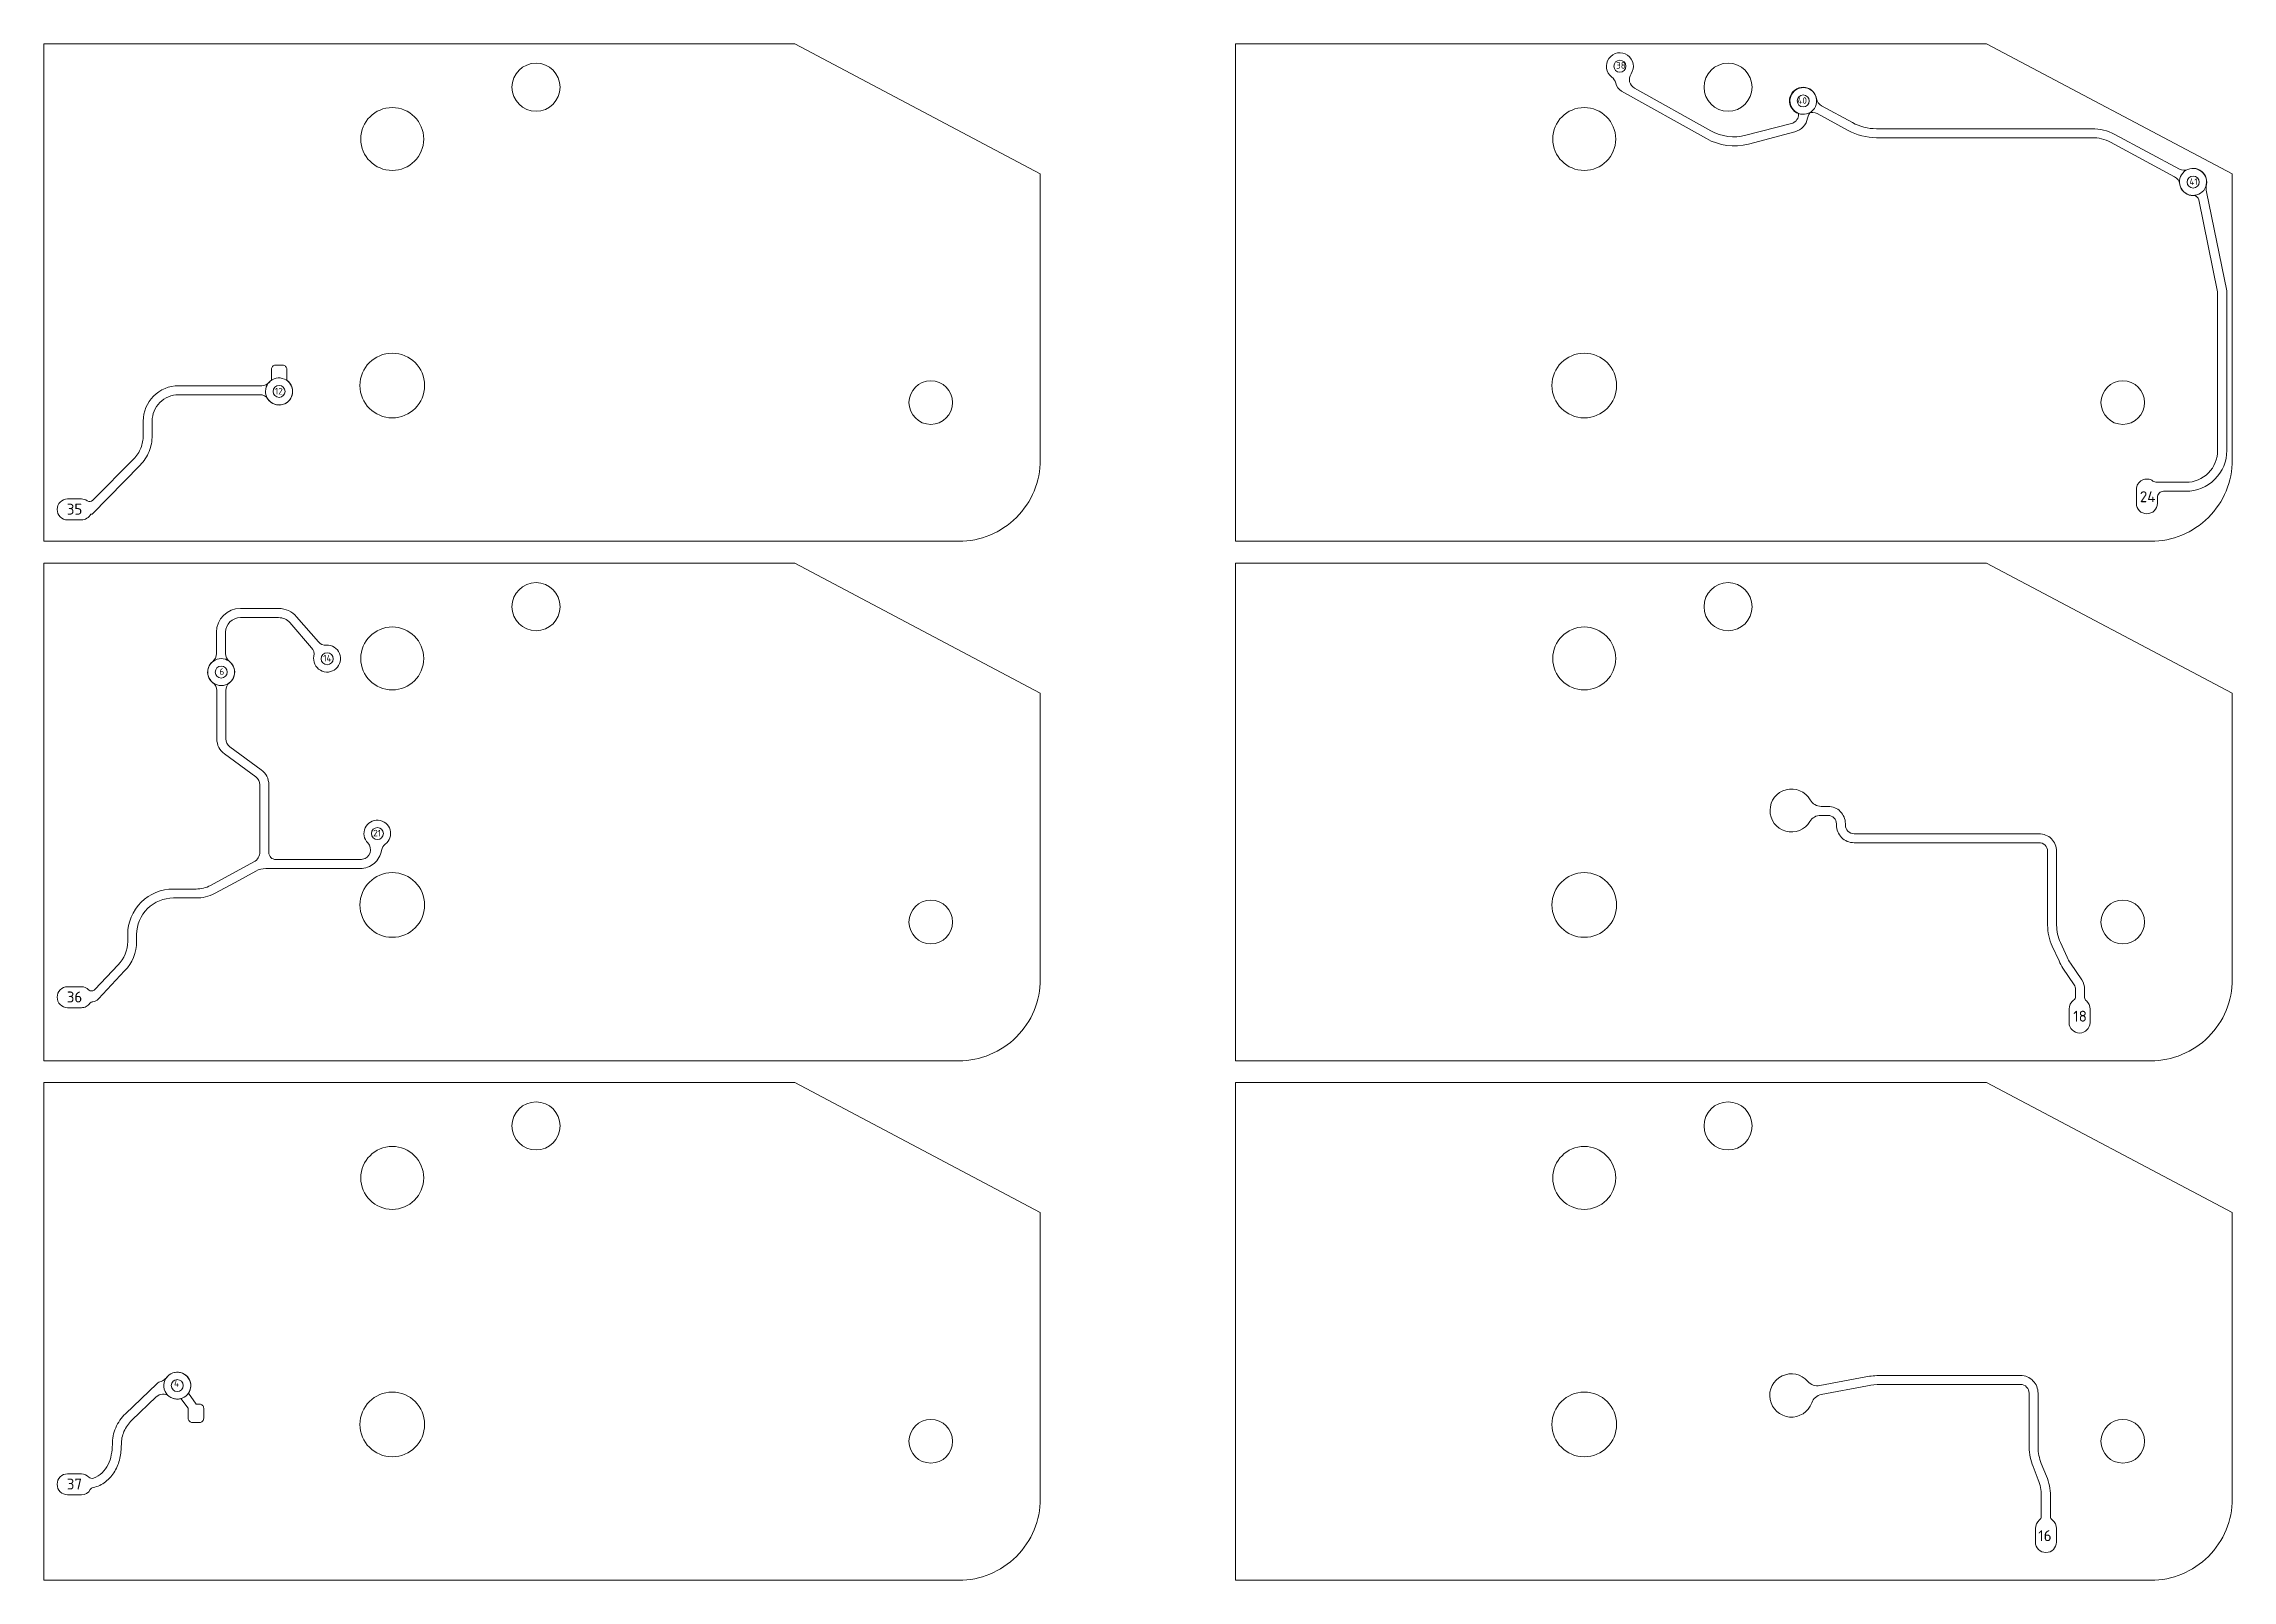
# Model space of a CAD drawing. Header units: millimetres. Extents: x 613 to 713, y -53 to 166.
# Drawn here: x 613.1 to 713.3, y 96.1 to 166.4 of the extents above; entities that cross this region are included whole.
import ezdxf

# ---------------------------------------------------------------- set-up
doc = ezdxf.new("R2010")
doc.units = ezdxf.units.MM
for name, color, linetype, lineweight in [('DXF_1_BOARD', 6, 'Continuous', 0), ('DXF_2_RUTE_TOP', 1, 'Continuous', 0), ('DXF_3_RUTE BOTTOM', 5, 'Continuous', 0), ('DXF_4_PIN_NR', 7, 'Continuous', 0), ('DXF_HOLE', 6, 'Continuous', 0)]:
    doc.layers.add(name, color=color, linetype=linetype, lineweight=lineweight)
doc.styles.add('Default', font='')
doc.styles.get('Default').set_extended_font_data('ISOCPEUR')

msp = doc.modelspace()

# ---------------------------------------------------------------- linework, layer by layer
at = {"layer": 'DXF_1_BOARD'}
for points in [[(655.03, 143.68, 0.414214), (658.76, 147.41), (658.76, 160.5), (647.52, 166.45), (613.15, 166.45), (613.15, 143.68)], [(709.59, 143.68, 0.414214), (713.32, 147.41), (713.32, 160.5), (702.07, 166.45), (667.7, 166.45), (667.7, 143.68)], [(655.03, 119.91, 0.414214), (658.76, 123.64), (658.76, 136.73), (647.52, 142.68), (613.15, 142.68), (613.15, 119.91)], [(709.59, 119.91, 0.414214), (713.32, 123.64), (713.32, 136.73), (702.07, 142.68), (667.7, 142.68), (667.7, 119.91)], [(655.03, 96.14, 0.414214), (658.76, 99.87), (658.76, 112.97), (647.52, 118.91), (613.15, 118.91), (613.15, 96.14)], [(709.59, 96.14, 0.414214), (713.32, 99.87), (713.32, 112.97), (702.07, 118.91), (667.7, 118.91), (667.7, 96.14)]]:
    msp.add_lwpolyline(points, format="xyb", close=True, dxfattribs=at)
at = {"layer": 'DXF_2_RUTE_TOP'}
for points in [[(684.92, 164.92, -2.345443), (685.8, 165.07, 0.441726), (685.96, 164.42), (689.45, 162.47, 0.192856), (691.06, 162.26), (693.14, 162.8, 0.288417), (693.47, 163.15), (693.47, 163.24), (693.47, 163.25, -3.983675), (694.05, 163.34, 0.19408), (693.88, 163.05, -0.297581), (693.3, 162.42), (691.17, 161.86, -0.192856), (689.25, 162.11), (685.36, 164.28, -0.223965), (685.1, 164.65, 0.188957)], [(709.86, 146.38), (711.2, 146.38, 0.414214), (712.65, 147.84), (712.65, 155.1), (711.79, 159.31, 0.365835), (711.55, 159.5), (711.54, 159.5, -2.817054), (712.14, 160.01, 0.097179), (712.14, 159.67), (713.07, 155.15), (713.07, 147.84, -0.414214), (711.2, 145.97), (710.17, 145.97, 0.414214), (709.89, 145.69), (709.89, 145.42, -1), (708.93, 145.42), (708.93, 146.05, -0.614971), (709.69, 146.44, 0.16)], [(623.57, 151.05), (623.57, 151.08), (623.57, 151.55, -0.414214), (623.75, 151.74), (624.09, 151.74, -0.414214), (624.27, 151.55), (624.27, 151.08), (624.27, 151.05, -3.236673)], [(621.64, 138.19, -2.91009), (620.88, 138.18, 0.229481), (621.05, 138.54), (621.05, 139.52, -0.412389), (622.15, 140.61), (623.9, 140.61, -0.216973), (624.72, 140.23), (625.72, 139.08, 0.230455), (626.08, 138.93, -2.910151), (625.51, 138.43, 0.231944), (625.41, 138.81), (624.41, 139.96, 0.216973), (623.9, 140.19), (622.15, 140.19, 0.412386), (621.47, 139.52), (621.47, 138.54, 0.232911)], [(619.28, 104.43, -4.165827), (619.77, 104.7), (620.13, 104.2), (620.28, 104.2, -0.414214), (620.47, 104.01), (620.47, 103.55, -0.414214), (620.28, 103.36), (619.95, 103.36, -0.414214), (619.76, 103.55), (619.76, 104.01), (619.43, 104.46, -0.065368)]]:
    msp.add_lwpolyline(points, format="xyb", close=True, dxfattribs=at)
at = {"layer": 'DXF_3_RUTE BOTTOM'}
for points in [[(710.68, 160.36), (707.75, 161.94, 0.1235), (706.89, 162.15), (697.03, 162.15, -0.125107), (695.74, 162.48), (694.32, 163.25, 0.2312), (693.93, 163.27, -2.910165), (694.29, 163.93, 0.2312), (694.52, 163.61), (695.93, 162.84, 0.125107), (697.03, 162.56), (706.89, 162.56, -0.1235), (707.94, 162.3), (710.91, 160.71, 0.224043), (711.29, 160.69, -2.908827), (710.92, 160.03, 0.23823)], [(615.4, 145.56), (617.27, 147.45, 0.096518), (617.59, 147.95, 0.096186), (617.7, 148.52), (617.7, 149.18, -0.414214), (619.32, 150.8), (623.13, 150.8, 0.21213), (623.46, 150.95, -2.900932), (623.41, 150.19, 0.249392), (623.03, 150.39), (619.32, 150.39, 0.414214), (618.11, 149.18), (618.11, 148.52, -0.096484), (617.97, 147.79, -0.096223), (617.56, 147.17), (615.36, 144.93), (615.3, 144.93, -0.289064), (614.87, 144.66), (614.24, 144.66, -1), (614.24, 145.62), (614.87, 145.62, -0.152224), (615.14, 145.54, 0.364032)], [(615.26, 122.54, -0.111843), (615.09, 122.39, -0.120294), (614.87, 122.34), (614.24, 122.34, -1), (614.24, 123.3), (614.87, 123.3, -0.194573), (615.2, 123.16, 0.418773), (615.49, 123.17), (616.55, 124.3, 0.195597), (616.99, 125.37), (616.99, 125.69, -0.414214), (619.08, 127.77), (620.12, 127.77, 0.112831), (620.78, 127.93), (622.77, 129.01, 0.274127), (623.04, 129.47), (623.04, 132.54, 0.239716), (622.86, 132.9), (621.42, 133.95, -0.239716), (621.07, 134.64), (621.07, 136.85, 0.233667), (620.89, 137.21, -2.910002), (621.65, 137.21, 0.228718), (621.48, 136.86), (621.48, 134.64, 0.239716), (621.66, 134.28), (623.1, 133.23, -0.239716), (623.45, 132.54), (623.45, 129.44, 0.414214), (623.77, 129.12), (627.63, 129.12), (627.69, 129.12), (627.74, 129.13, 0.596792), (627.98, 129.88, -2.673934), (628.78, 129.82, 0.190599), (628.61, 129.54, -0.168427), (628.27, 128.94, -0.18127), (627.63, 128.71), (623.31, 128.71, 0.125798), (622.86, 128.59), (621.91, 128.07), (620.97, 127.56, -0.11365), (620.12, 127.36), (619.08, 127.36, 0.414214), (617.4, 125.69), (617.4, 125.37, -0.195328), (616.85, 124.02), (615.65, 122.74, -0.180649), (615.4, 122.61, 0.208341)], [(706.64, 122.65, -0.223067), (706.81, 122.28), (706.81, 121.66, -1), (705.85, 121.66), (705.85, 122.28, -0.249787), (706.06, 122.68, 0.249787), (706.15, 122.85), (706.15, 123.17, 0.149435), (706.08, 123.39), (705.57, 124.15, -0.040413), (705.39, 124.48), (705.08, 125.15, -0.108368), (704.87, 126.12), (704.87, 129.5, 0.414214), (704.47, 129.89), (696.01, 129.89, -0.414214), (695.2, 130.7), (695.2, 130.76, 0.414214), (694.82, 131.14), (694.48, 131.14, 0.262603), (693.99, 130.86, -3.704847), (694, 131.85, 0.271339), (694.51, 131.55), (694.82, 131.55, -0.414214), (695.61, 130.76), (695.61, 130.7, 0.414214), (696.01, 130.3), (704.47, 130.3, -0.414214), (705.28, 129.5), (705.28, 126.12, 0.108368), (705.45, 125.32), (705.76, 124.65, 0.040413), (705.91, 124.38), (706.43, 123.62, -0.149435), (706.56, 123.17), (706.56, 122.8, 0.223067)], [(615.28, 100.29, -0.267377), (614.87, 100.05), (614.24, 100.05, -1), (614.24, 101.01), (614.87, 101.01, -0.201736), (615.21, 100.86, 0.290786), (615.42, 100.81, 0.106695), (615.82, 101.06, 0.08662), (616.1, 101.43, 0.072084), (616.24, 101.88, 0.044153), (616.29, 102.35, -0.101783), (616.44, 103.12, -0.101927), (616.89, 103.76), (618.32, 105.13, -0.124214), (618.52, 105.24, 0.17087), (618.76, 105.41, -2.478863), (618.88, 104.56, 0.372185), (618.3, 104.53), (617.18, 103.46, 0.101763), (616.82, 102.95, 0.101946), (616.7, 102.35, -0.054142), (616.63, 101.72, -0.08034), (616.4, 101.13, -0.092685), (615.98, 100.65, -0.109869), (615.41, 100.38, 0.20758)], [(705.08, 98.9, -0.237122), (705.27, 98.51), (705.27, 97.89, -1), (704.31, 97.89), (704.31, 98.51, -0.236157), (704.5, 98.9, 0.236157), (704.58, 99.06), (704.58, 100.01, 0.097737), (704.44, 100.74), (704.2, 101.34, -0.097737), (704.02, 102.22), (704.02, 104.7, 0.414214), (703.63, 105.1), (697.21, 105.1, 0.046715), (696.63, 105.04), (694.51, 104.64, 0.266987), (694.07, 104.26, -3.705417), (693.89, 105.24, 0.266987), (694.44, 105.05), (696.55, 105.45, -0.046715), (697.21, 105.51), (703.63, 105.51, -0.414214), (704.43, 104.7), (704.43, 102.22, 0.097737), (704.58, 101.49), (704.82, 100.9, -0.097737), (705, 100.01), (705, 99.06, 0.237122)]]:
    msp.add_lwpolyline(points, format="xyb", close=True, dxfattribs=at)
at = {"layer": 'DXF_HOLE'}
for centre, radius in [((635.68, 164.46), 1.1), ((685.29, 165.42), 0.274), ((690.24, 164.46), 1.1), ((693.68, 163.83), 0.274), ((711.53, 160.12), 0.274), ((623.92, 150.54), 0.274), ((653.75, 150.03), 0.999), ((708.31, 150.03), 0.999), ((635.68, 140.69), 1.1), ((690.24, 140.69), 1.1), ((626.12, 138.31), 0.274), ((621.27, 137.7), 0.274), ((628.42, 130.31), 0.274), ((653.75, 126.26), 0.999), ((708.31, 126.26), 0.999), ((635.68, 116.93), 1.1), ((690.24, 116.93), 1.1), ((619.26, 105.05), 0.274), ((653.75, 102.5), 0.999), ((708.31, 102.5), 0.999)]:
    msp.add_circle(centre, radius, dxfattribs=at)
at = {"layer": 'DXF_HOLE', "extrusion": (0, 0, -1)}
for centre, radius in [((-629.1, 162.09), 1.44), ((-683.66, 162.09), 1.44), ((-629.1, 150.81), 1.48), ((-683.66, 150.81), 1.48), ((-629.1, 138.32), 1.44), ((-683.66, 138.32), 1.44), ((-629.1, 127.04), 1.48), ((-683.66, 127.04), 1.48), ((-629.1, 114.55), 1.44), ((-683.66, 114.55), 1.44), ((-629.1, 103.27), 1.48), ((-683.66, 103.27), 1.48)]:
    msp.add_circle(centre, radius, dxfattribs=at)

# ---------------------------------------------------------------- texts
at = {"layer": 'DXF_4_PIN_NR', "attachment_point": 1, "style": 'Default'}
for s, insert, char_height, width in [('38', (685.12, 165.61), 0.3, 1.3818), ('40', (693.42, 164), 0.3, 1.44), ('41', (711.36, 160.29), 0.3, 1.32), ('12', (623.73, 150.7), 0.3, 1.2618), ('35', (614.2, 145.4), 0.498, 2.2932), ('24', (709.09, 145.97), 0.498, 2.3958), ('14', (625.94, 138.48), 0.3, 1.3236), ('6', (621.19, 137.87), 0.3, 0.96), ('21', (628.23, 130.48), 0.3, 1.2618), ('36', (614.2, 123.08), 0.498, 2.2932), ('18', (706.04, 122.2), 0.498, 2.094), ('4', (619.11, 105.3), 0.3, 1.0218), ('37', (614.2, 100.79), 0.498, 2.2932), ('16', (704.44, 98.43), 0.498, 2.094)]:
    msp.add_mtext(s, dxfattribs=dict(at, insert=insert, char_height=char_height, width=width))

doc.saveas('drawing.dxf')
